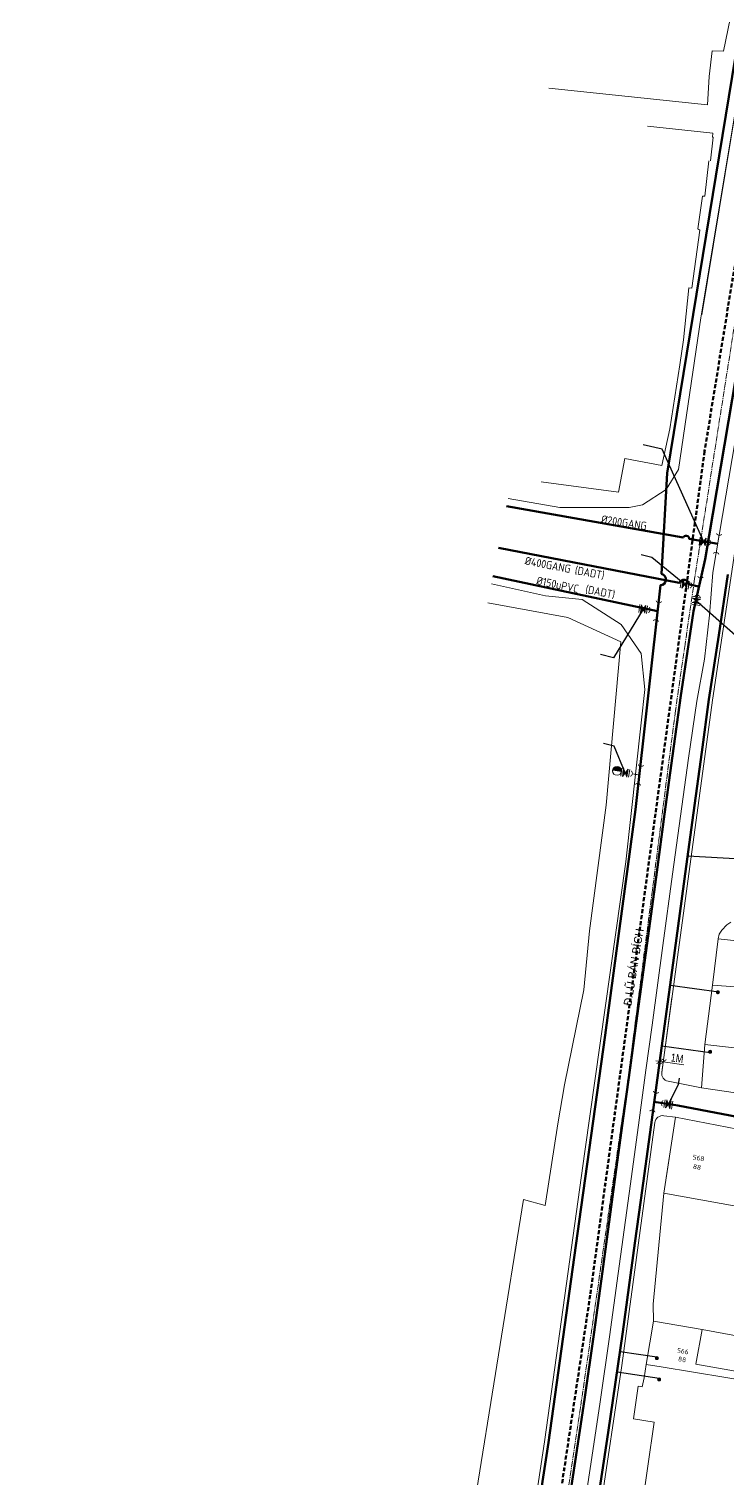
# Model space of a CAD drawing. Header units: inches. Extents: x 595615 to 1194060, y 1190840 to 2385448.
# Drawn here: x 596692.9 to 596780.2, y 1192873.3 to 1193054.5 of the extents above; entities that cross this region are included whole.
import ezdxf
from ezdxf.enums import TextEntityAlignment as Align

# ---------------------------------------------------------------- set-up
doc = ezdxf.new("R2010")
doc.units = ezdxf.units.IN
doc.header["$MEASUREMENT"] = 0
doc.linetypes.add('CENTER2', pattern=[1.125, 0.75, -0.125, 0.125, -0.125])
doc.linetypes.add('DASHED', pattern=[0.75, 0.5, -0.25])
doc.layers.get('Defpoints').update_dxf_attribs({"color": 1})
for name, color, linetype, lineweight in [('Chitiet', 4, 'Continuous', 9), ('DN 100 uPVC', 4, 'Continuous', 50), ('DN 200 CI', 4, 'Continuous', 50), ('DN 25 PE', 40, 'Continuous', 30), ('DUONG CACH LE', 112, 'Continuous', 5), ('Nen tim duong', 9, 'CENTER2', 0), ('Nen_HTHANH-TP', 9, 'Continuous', 0), ('Nen_PHUTHOHOA_TP', 8, 'Continuous', 5), ('Nen_SN-HTHANH-TP_new', 7, 'Continuous', 0), ('Nen_SN_HTHANH_old', 9, 'Continuous', 0), ('Nen_TANTHANH-TP', 8, 'Continuous', 5), ('ONG BTCT', 61, 'DASHED', 100), ('ONG CAP 2 (DADT)', 140, 'Continuous', 70), ('ONG CAP 3 (DADT)', 221, 'Continuous', 50), ('ONGCAP2', 5, 'Continuous', 20), ('TEXT PIPE', 3, 'Continuous', 25), ('Text_GiaoThong', 142, 'Continuous', 0), ('TLK 15', 220, 'Continuous', 20), ('Trucuuhoa', 1, 'Continuous', 15), ('VAN', 7, 'Continuous', 20)]:
    doc.layers.add(name, color=color, linetype=linetype, lineweight=lineweight)
doc.layers.add('ki hieu van', color=170, linetype='Continuous')
doc.styles.add('Giao Thong', font='VAPTIMN_0.TTF', dxfattribs={"height": 1})
doc.styles.add('Sonha_QTB', font='isocp.shx', dxfattribs={"height": 0.6, "bigfont": 'bigfont.shx'})
doc.styles.add('text', font='isocp2.shx')
doc.styles.add('VNI-HC', font='VHELVCN_0.TTF')
doc.dimstyles.new('DUONG KICH THUOC', dxfattribs={"dimtxt": 1, "dimasz": 0.7, "dimexe": 0.5, "dimexo": 0.3, "dimgap": 0.2, "dimtad": 1, "dimzin": 0, "dimdsep": 46, "dimtxsty": 'VNI-HC', "dimblk": 'ARCHTICK', "dimcen": 0.09, "dimdle": 0.5, "dimclrd": 256, "dimclre": 256, "dimclrt": 256, "dimadec": 0, "dimazin": 0, "dimtfac": 1, "dimtofl": 0, "dimtmove": 0, "dimatfit": 3, "dimfxl": 1, "dimtolj": 1, "dimtzin": 0, "dimlwd": -1, "dimlwe": -1, "dimarcsym": 0})

# ---------------------------------------------------------------- blocks, each defined once
blk = doc.blocks.new('VAN')
at = {"layer": 'VAN'}
h = blk.add_hatch(color=256, dxfattribs=at)
h.paths.add_polyline_path([(0.21, -0.5), (0.49, 0), (0.21, 0.5)])
h.paths.add_polyline_path([(0.77, 0.5), (0.49, 0), (0.77, -0.5)])
at = {"layer": 'VAN', "ltscale": 100}
for p, q in [((0, 0.5), (0, -0.5)), ((0.77, -0.5), (0.21, 0.5)), ((0.21, -0.5), (0.77, 0.5)), ((0.21, 0.5), (0.21, -0.5)), ((0.77, 0.5), (0.77, -0.5)), ((0.98, 0.5), (0.98, -0.5))]:
    blk.add_line(p, q, dxfattribs=at)
blk = doc.blocks.new('TE+VAN')
at = {"layer": 'Chitiet', "ltscale": 100, "const_width": 0.1}
for points in [[(-0.35, 1.28, 0.571257), (0.35, 1.28)], [(1.1, 0.35, 0.571257), (1.1, -0.35)], [(0.35, -1.28, 0.571257), (-0.35, -1.28)]]:
    blk.add_lwpolyline(points, format="xyb", dxfattribs=at)
for points in [[(0, -1.08), (0, 1.08)], [(0.9, 0), (0, 0)]]:
    blk.add_lwpolyline(points, dxfattribs=at)
at = {"layer": 'VAN'}
blk.add_blockref('VAN', (1.3, 0), dxfattribs=at)
blk = doc.blocks.new('TLK 15')
at = {"layer": 'TLK 15', "linetype": 'Continuous', "const_width": 0.25}
blk.add_lwpolyline([(-0.125, 0, 1), (0.125, 0, 1)], format="xyb", close=True, dxfattribs=at)
blk = doc.blocks.new('_ArchTick')
at = {"color": 0, "linetype": 'ByBlock', "const_width": 0.15}
blk.add_lwpolyline([(-0.5, -0.5), (0.5, 0.5)], dxfattribs=at)
blk = doc.blocks.new('Trucuuhoa100')
at = {"layer": 'Trucuuhoa', "linetype": 'Continuous'}
blk.add_hatch(color=256, dxfattribs=at).paths.add_polyline_path([(0.55, 0, 0.414373), (0, 0.55, 0.414055), (-0.55, 0)])
blk.add_line((-0.55, 0), (0.55, 0), dxfattribs=at)
at = {"layer": 'Trucuuhoa', "linetype": 'Continuous', "flags": 128}
blk.add_lwpolyline([(0.55, -0.02), (0.89, -0.02)], dxfattribs=at)
at = {"layer": 'Trucuuhoa', "linetype": 'Continuous'}
blk.add_circle((0, 0), 0.551, dxfattribs=at)
blk = doc.blocks.new('*D157')
at = {"layer": 'Defpoints', "color": 0}
for p in [(596771.74, 1192925.45), (596772.17, 1192925.39), (596772.17, 1192925.39)]:
    blk.add_point(p, dxfattribs=at)
at = {"layer": 'DUONG CACH LE'}
for p, q in [((596771.24, 1192925.51), (596772.17, 1192925.39)), ((596771.7, 1192925.15), (596771.67, 1192924.95)), ((596772.17, 1192925.39), (596774.76, 1192925.03)), ((596772.21, 1192925.68), (596772.24, 1192925.88))]:
    blk.add_line(p, q, dxfattribs=at)
at = {"layer": 'DUONG CACH LE', "xscale": 0.7, "yscale": 0.7, "zscale": 0.7}
for p, rotation in [((596771.74, 1192925.45), 172.2362994770807), ((596772.17, 1192925.39), 352.2362994770807)]:
    blk.add_blockref('_ArchTick', p, dxfattribs=dict(at, rotation=rotation))
at = {"layer": 'DUONG CACH LE', "insert": (596773.91, 1192925.86), "char_height": 1, "attachment_point": 5, "rotation": 352.2363, "style": 'VNI-HC'}
blk.add_mtext('\\A1;1M', dxfattribs=at)

msp = doc.modelspace()

# ---------------------------------------------------------------- linework, layer by layer
at = {"layer": 'DN 100 uPVC'}
msp.add_lwpolyline([(596771.049, 1192920.423), (596774.002, 1192919.941), (596795.61, 1192915.815), (596814.204, 1192912.265), (596818.688, 1192911.435), (596822.685, 1192910.877), (596853.399, 1192904.891), (596868.875, 1192903.828), (596906.618, 1192903.613), (596943.217, 1192902.804), (596978.974, 1192902.664), (596996.386, 1192902.165), (597024.579, 1192903.707), (597024.579, 1192903.707)], dxfattribs=at)
at = {"layer": 'DN 200 CI'}
msp.add_lwpolyline([(596778.986, 1192990.141), (596775.439, 1192990.772, 0.798406), (596774.656, 1192990.912), (596752.578, 1192994.846)], format="xyb", dxfattribs=at)
at = {"layer": 'DN 25 PE'}
for p, q in [((596781.887, 1192950.729), (596775.232, 1192951.118)), ((596779.131, 1192934.096), (596773.027, 1192934.928)), ((596778.04, 1192926.529), (596771.995, 1192927.352)), ((596771.379, 1192888.495), (596766.772, 1192889.169)), ((596771.667, 1192885.827), (596766.396, 1192886.598))]:
    msp.add_line(p, q, dxfattribs=at)
at = {"layer": 'Nen tim duong'}
for p, q in [((596781.19, 1193018.134), (596776.683, 1192989.501)), ((596776.683, 1192989.501), (596776.106, 1192985.82)), ((596776.106, 1192985.82), (596774.903, 1192977.569)), ((596774.903, 1192977.569), (596773.709, 1192969.318)), ((596773.709, 1192969.318), (596770.818, 1192946.856)), ((596770.818, 1192946.856), (596767.926, 1192924.383)), ((596769.158, 1192933.954), (596767.926, 1192924.383)), ((596767.926, 1192924.383), (596761.83, 1192882.188)), ((596767.926, 1192924.383), (596766.086, 1192911.632)), ((596761.83, 1192882.188), (596752.361, 1192818.831))]:
    msp.add_line(p, q, dxfattribs=at)
at = {"layer": 'Nen_HTHANH-TP', "linetype": 'Continuous'}
for p, q in [((596781.378, 1193045.244), (596776.99, 1193018.761)), ((596772.667, 1192997.297), (596772.667, 1192997.297)), ((596762.048, 1192983.179), (596757.458, 1192983.655)), ((596762.048, 1192983.179), (596757.458, 1192983.655)), ((596778.328, 1192970.602), (596771.994, 1192924.09)), ((596779.172, 1192941.353), (596779.042, 1192940.792)), ((596779.502, 1192941.863), (596779.172, 1192941.353)), ((596780.131, 1192942.503), (596779.502, 1192941.863)), ((596780.621, 1192942.864), (596780.131, 1192942.503)), ((596779.042, 1192940.792), (596778.317, 1192934.972)), ((596791.204, 1192939.432), (596779.042, 1192940.792)), ((596778.317, 1192934.972), (596777.383, 1192927.571)), ((596816.339, 1192932.262), (596778.317, 1192934.972)), ((596771.992, 1192924.074), (596773.268, 1192933.438)), ((596777.383, 1192927.571), (596777.989, 1192932.402)), ((596776.968, 1192922.151), (596777.383, 1192927.571)), ((596776.968, 1192922.151), (596777.383, 1192927.571)), ((596777.383, 1192927.571), (596787.724, 1192926.429)), ((596767.926, 1192924.383), (596767.926, 1192924.383)), ((596767.926, 1192924.383), (596767.926, 1192924.383)), ((596776.968, 1192922.151), (596772.791, 1192922.974)), ((596776.968, 1192922.151), (596772.791, 1192922.974)), ((596798.87, 1192918.938), (596776.968, 1192922.151)), ((596798.87, 1192918.938), (596776.968, 1192922.151)), ((596771.135, 1192917.813), (596767.006, 1192887.443)), ((596772.258, 1192908.997), (596773.72, 1192918.468)), ((596773.72, 1192918.468), (596772.263, 1192918.669)), ((596773.72, 1192918.468), (596772.557, 1192910.917)), ((596773.72, 1192918.468), (596813.927, 1192910.791)), ((596773.72, 1192918.468), (596813.927, 1192910.791)), ((596757.333, 1192877.895), (596762.384, 1192914.179)), ((596770.909, 1192895.096), (596772.258, 1192908.997)), ((596772.258, 1192908.997), (596793.101, 1192905.214)), ((596770.951, 1192892.996), (596770.909, 1192895.096)), ((596770.951, 1192892.996), (596770.045, 1192887.565)), ((596777.032, 1192891.951), (596770.951, 1192892.996)), ((596777.032, 1192891.951), (596776.265, 1192887.63)), ((596796.315, 1192888.336), (596777.032, 1192891.951)), ((596767.006, 1192887.443), (596749.519, 1192771.859)), ((596770.045, 1192887.565), (596769.797, 1192885.925)), ((596770.045, 1192887.565), (596771.926, 1192887.287)), ((596771.926, 1192887.287), (596795.389, 1192883.406)), ((596776.265, 1192887.63), (596786.567, 1192885.798)), ((596769.797, 1192885.925), (596769.558, 1192884.775)), ((596769.028, 1192884.854), (596768.461, 1192880.794)), ((596769.558, 1192884.775), (596769.028, 1192884.854)), ((596771.041, 1192880.386), (596766.795, 1192851.132)), ((596768.461, 1192880.794), (596771.041, 1192880.386))]:
    msp.add_line(p, q, dxfattribs=at)
msp.add_lwpolyline([(596784.381, 1192992.267), (596782.642, 1192992.529, 0.4142136), (596781.504, 1192991.689), (596778.328, 1192970.602)], format="xyb", dxfattribs=at)
for centre, start, end in [((596772.985, 1192923.955), 172.24442, 258.84436), ((596772.126, 1192917.679), 82.14544, 172.25661)]:
    msp.add_arc(centre, 1, start, end, dxfattribs=at)
at = {"layer": 'Nen_PHUTHOHOA_TP'}
for p, q in [((596750.686, 1192985.129), (596757.453, 1192983.656)), ((596757.453, 1192983.656), (596762.044, 1192983.179)), ((596762.044, 1192983.179), (596766.896, 1192980.063)), ((596750.225, 1192982.758), (596755.255, 1192981.854)), ((596755.255, 1192981.854), (596760.265, 1192980.948)), ((596760.265, 1192980.948), (596766.868, 1192977.873)), ((596766.896, 1192980.063), (596769.409, 1192976.445)), ((596766.868, 1192977.873), (596765.025, 1192957.482)), ((596769.409, 1192976.445), (596769.873, 1192971.916)), ((596769.873, 1192971.916), (596769.426, 1192967.775)), ((596769.426, 1192967.775), (596767.48, 1192950.384)), ((596765.025, 1192957.482), (596762.937, 1192941.77)), ((596767.48, 1192950.384), (596762.38, 1192914.18)), ((596762.937, 1192941.77), (596762.253, 1192934.4)), ((596762.253, 1192934.4), (596759.843, 1192922.528)), ((596759.843, 1192922.528), (596758.977, 1192917.647)), ((596758.977, 1192917.647), (596757.395, 1192907.466)), ((596762.38, 1192914.18), (596757.33, 1192877.895)), ((596754.685, 1192908.193), (596745.87, 1192853.336)), ((596757.395, 1192907.466), (596754.685, 1192908.193)), ((596757.33, 1192877.895), (596751.103, 1192837.21))]:
    msp.add_line(p, q, dxfattribs=at)
at = {"layer": 'Nen_TANTHANH-TP'}
for p, q in [((596779.711, 1193051.691), (596780.531, 1193055.751)), ((596777.941, 1193048.541), (596778.301, 1193051.771)), ((596778.301, 1193051.771), (596779.711, 1193051.691)), ((596777.711, 1193045.001), (596777.941, 1193048.541)), ((596757.861, 1193047.081), (596777.711, 1193045.001)), ((596776.881, 1193018.381), (596781.291, 1193044.861)), ((596778.371, 1193041.471), (596770.191, 1193042.331)), ((596778.071, 1193037.991), (596778.441, 1193040.971)), ((596778.321, 1193040.981), (596778.371, 1193041.471)), ((596778.441, 1193040.971), (596778.321, 1193040.981)), ((596777.361, 1193033.571), (596777.881, 1193038.011)), ((596776.511, 1193029.491), (596777.101, 1193033.591)), ((596777.101, 1193033.591), (596777.361, 1193033.571)), ((596775.751, 1193022.101), (596776.741, 1193029.331)), ((596776.741, 1193029.331), (596776.511, 1193029.491)), ((596774.721, 1193015.641), (596775.391, 1193022.141)), ((596775.391, 1193022.141), (596775.751, 1193022.101)), ((596774.101, 1192999.431), (596776.881, 1193018.381)), ((596774.251, 1193012.501), (596774.721, 1193015.641)), ((596772.981, 1193004.521), (596774.251, 1193012.501)), ((596772.981, 1193004.521), (596772.021, 1192999.921)), ((596767.371, 1193000.801), (596766.601, 1192996.581)), ((596772.021, 1192999.921), (596767.371, 1193000.801)), ((596772.541, 1192996.921), (596774.101, 1192999.431)), ((596766.601, 1192996.581), (596756.921, 1192997.881)), ((596752.768, 1192995.822), (596759.261, 1192994.671)), ((596769.591, 1192995.001), (596772.541, 1192996.921)), ((596767.931, 1192994.671), (596769.591, 1192995.001))]:
    msp.add_line(p, q, dxfattribs=at)
msp.add_lwpolyline([(596759.261, 1192994.671), (596767.931, 1192994.671)], dxfattribs=at)
at = {"layer": 'ONG BTCT'}
for points in [[(596790.334, 1193079.896), (596786.888, 1193060.414), (596777.349, 1193001.71)], [(596777.349, 1193001.71), (596763.046, 1192896.231), (596752.389, 1192825.063), (596743.366, 1192764.147), (596735.44, 1192711.246), (596732.31, 1192690.606), (596729.258, 1192670.867), (596728.015, 1192664.006), (596725.576, 1192648.347), (596723.461, 1192634.981), (596715.591, 1192576.621), (596713.387, 1192560.904), (596706.522, 1192515.674), (596698.098, 1192468.95), (596698.098, 1192468.95)]]:
    msp.add_lwpolyline(points, dxfattribs=at)
at = {"layer": 'ONG CAP 2 (DADT)'}
for points in [[(596789.548, 1193059.953), (596777.405, 1192988.203), (596777.405, 1192988.203), (596777.405, 1192988.203), (596777.405, 1192988.203), (596777.405, 1192988.203), (596777.405, 1192988.203), (596777.405, 1192988.203), (596777.405, 1192988.203), (596777.405, 1192988.203), (596777.405, 1192988.203), (596775.961, 1192981.741), (596775.16, 1192976.421), (596774.369, 1192971.17), (596773.341, 1192963.625), (596772.35, 1192956.345), (596771.365, 1192949.114), (596770.153, 1192940.213), (596768.796, 1192930.248), (596768.031, 1192924.631), (596767.172, 1192918.355, 0.0002005), (596767.172, 1192918.352), (596766.217, 1192911.332), (596764.569, 1192899.214), (596763.494, 1192891.306), (596762.321, 1192883.219), (596761.144, 1192875.436), (596759.699, 1192865.886)], [(596776.642, 1192984.79), (596775.423, 1192985.06, 0.7598716), (596774.152, 1192985.262), (596751.566, 1192989.65)]]:
    msp.add_lwpolyline(points, format="xyb", dxfattribs=at)
at = {"layer": 'ONG CAP 3 (DADT)'}
msp.add_lwpolyline([(596785.657, 1193078.809), (596782.855, 1193061.026), (596772.66, 1192998.968)], dxfattribs=at)
at = {"layer": 'ONG CAP 3 (DADT)', "linetype": 'Continuous'}
msp.add_lwpolyline([(596772.66, 1192998.968), (596771.979, 1192986.388, -0.847463), (596771.821, 1192984.963), (596768.717, 1192956.939), (596764.934, 1192928.727), (596761.668, 1192905.435), (596757.824, 1192877.823), (596751.597, 1192837.133), (596744.916, 1192795.049), (596730.543, 1192696.371), (596726.852, 1192671.24), (596721.327, 1192640.299), (596719.418, 1192629.132), (596717.538, 1192613.576), (596713.112, 1192576.944), (596710.913, 1192561.264), (596705.532, 1192526.186), (596699.801, 1192489.223), (596695.557, 1192460.065), (596692.865, 1192439.701), (596692.865, 1192439.701)], format="xyb", dxfattribs=at)
msp.add_lwpolyline([(596750.872, 1192986.084), (596771.454, 1192981.72)], dxfattribs=at)
at = {"layer": 'ONG CAP 3 (DADT)'}
msp.add_lwpolyline([(596763.045, 1192864.199), (596765.295, 1192879.074), (596767.137, 1192891.664), (596768.642, 1192902.732), (596769.375, 1192908.126), (596770.653, 1192917.525), (596771.629, 1192924.665, 0.0001266), (596771.629, 1192924.666), (596772.462, 1192930.778), (596773.415, 1192937.778), (596774.255, 1192943.948), (596775.056, 1192949.822), (596775.968, 1192956.521), (596777, 1192964.102), (596777.899, 1192970.699), (596779.11, 1192978.74), (596780.248, 1192986.297)], format="xyb", dxfattribs=at)
at = {"layer": 'ONGCAP2'}
msp.add_lwpolyline([(596794.076, 1193079.185), (596778.381, 1192986.571)], dxfattribs=at)
msp.add_lwpolyline([(596761.676, 1192865.585), (596763.121, 1192875.135), (596764.3, 1192882.927), (596765.476, 1192891.036), (596766.553, 1192898.958), (596768.201, 1192911.076), (596769.155, 1192918.096, -0.0002005), (596769.155, 1192918.097), (596770.014, 1192924.373), (596770.779, 1192929.991), (596772.136, 1192939.956), (596773.349, 1192948.857), (596774.333, 1192956.088), (596775.325, 1192963.368), (596776.381, 1192970.461), (596777.355, 1192975.722), (596777.981, 1192981.235), (596778.378, 1192986.552), (596778.378, 1192986.552), (596778.378, 1192986.552), (596778.378, 1192986.552), (596778.378, 1192986.552), (596778.378, 1192986.552), (596778.378, 1192986.552), (596778.378, 1192986.552), (596778.378, 1192986.552), (596778.378, 1192986.552)], format="xyb", dxfattribs=at)

# ---------------------------------------------------------------- block references
at = {"layer": 'Chitiet'}
for p, rotation in [((596778.979, 1192990.142), 171.3861080569333), ((596776.642, 1192984.79), 171.3861080569333), ((596771.438, 1192981.722), 171.3861080569333), ((596769.195, 1192961.257), 171.3861080569333), ((596771.049, 1192920.423), 349.2494714584321)]:
    msp.add_blockref('TE+VAN', p, dxfattribs=dict(at, rotation=rotation))
at = {"layer": 'TLK 15', "rotation": 359.9999999934133}
for p in [(596779.006, 1192934.096), (596778.04, 1192926.654), (596771.379, 1192888.37), (596771.667, 1192885.702)]:
    msp.add_blockref('TLK 15', p, dxfattribs=at)
at = {"layer": 'TLK 15'}
for p in [(596779.006, 1192934.096), (596778.04, 1192926.654), (596771.379, 1192888.37), (596771.667, 1192885.702)]:
    msp.add_blockref('TLK 15', p, dxfattribs=at)
at = {"layer": 'Trucuuhoa', "rotation": 351.1764680801609}
msp.add_blockref('Trucuuhoa100', (596766.401, 1192961.759), dxfattribs=at)
at = {"layer": 'VAN', "linetype": 'Continuous', "rotation": 261.5380981846951}
msp.add_blockref('VAN', (596776.398, 1192983.494), dxfattribs=at)

# ---------------------------------------------------------------- texts
at = {"layer": 'Nen_SN-HTHANH-TP_new', "style": 'Sonha_QTB'}
for s, p in [('568', (596776.6, 1192913.381)), ('566', (596774.638, 1192889.245))]:
    msp.add_text(s, height=0.6, rotation=349.75858, dxfattribs=at).set_placement(p, align=Align.MIDDLE)
at = {"layer": 'Nen_SN_HTHANH_old', "style": 'Sonha_QTB'}
for p in [(596776.402, 1192912.263), (596774.544, 1192888.207)]:
    msp.add_text('88', height=0.6, rotation=349.75858, dxfattribs=at).set_placement(p, align=Align.MIDDLE)
at = {"layer": 'TEXT PIPE', "style": 'text'}
for s, rotation, p in [('%%c200GANG ', 351.06882, (596764.36, 1192992.747)), ('%%C400GANG (DADT)', 349.25023, (596754.807, 1192987.566)), ('%%c150uPVC', 348.23494, (596756.258, 1192985.095)), ('(DADT)', 348.74293, (596762.374, 1192984.006))]:
    msp.add_text(s, height=1, rotation=rotation, dxfattribs=at).set_placement(p)
at = {"layer": 'Text_GiaoThong', "linetype": 'Continuous', "style": 'Giao Thong'}
msp.add_text('Ñ.LUÕ BAÙN BÍCH', height=1, rotation=80.76103, dxfattribs=at).set_placement((596768.337, 1192937.264), align=Align.MIDDLE)

# ---------------------------------------------------------------- dimensions: what is measured, and where the dimension line sits
at = {"layer": 'DUONG CACH LE'}
dim = msp.add_aligned_dim(p1=(596771.736, 1192925.447), p2=(596772.171, 1192925.387), distance=0, text='1M', dimstyle='DUONG KICH THUOC', override={"dimpost": 'M'}, dxfattribs=at)
dim.commit()
dim.dimension.update_dxf_attribs({"geometry": '*D157', "text_midpoint": (596773.906, 1192925.857)})

# ---------------------------------------------------------------- leaders
at = {"layer": 'ki hieu van'}
for points in [[(596777.213, 1192990.457), (596772.054, 1193001.952), (596769.649, 1193002.499)], [(596774.867, 1192985.059), (596770.765, 1192988.425), (596769.417, 1192988.745)], [(596776.335, 1192983.012), (596783.307, 1192976.877), (596784.098, 1192976.776)], [(596769.663, 1192981.991), (596765.96, 1192975.912), (596764.323, 1192976.294)], [(596767.42, 1192961.526), (596766.05, 1192964.873), (596764.701, 1192965.193)], [(596772.848, 1192920.13), (596774.07, 1192922.585), (596774.203, 1192923.371)]]:
    msp.add_leader(points, dimstyle='DUONG KICH THUOC', override={"dimgap": 0.2, "dimtad": 0}, dxfattribs=at)

doc.saveas('drawing.dxf')
